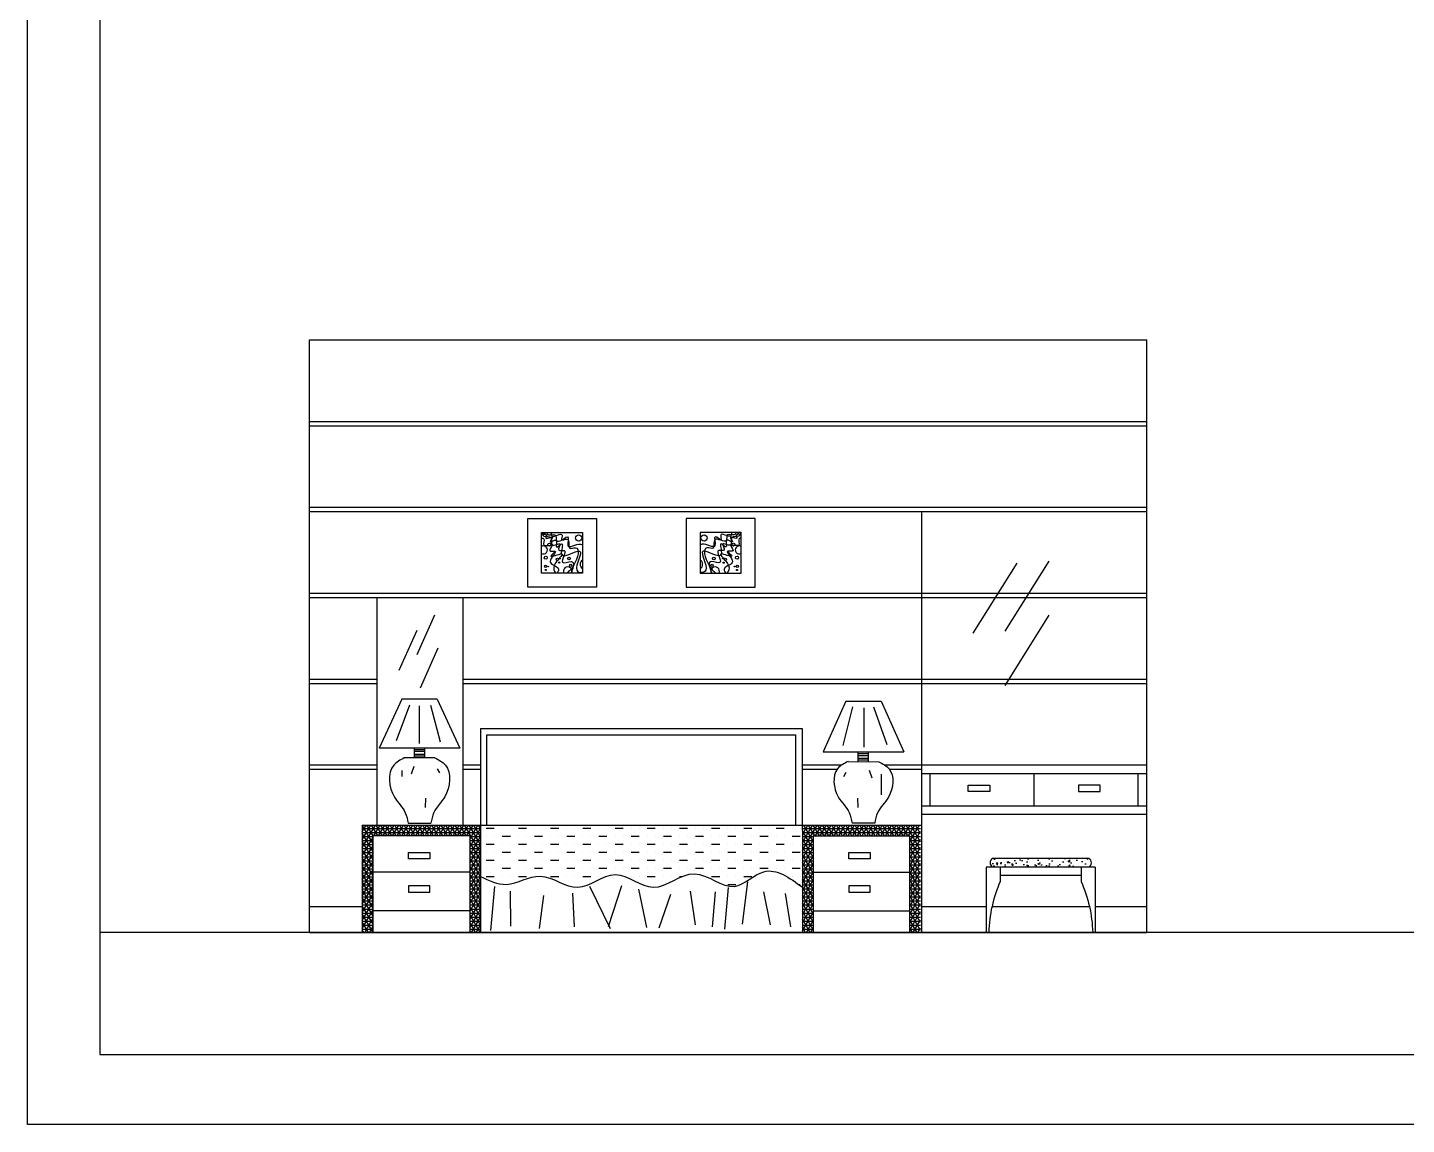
# Model space of a CAD drawing. Header units: inches. Extents: x 8.9 to 51.4, y 11.8 to 36.6.
# Drawn here: x 30.42 to 36.84, y 11.83 to 16.94 of the extents above; entities that cross this region are included whole.
import ezdxf

# ---------------------------------------------------------------- set-up
doc = ezdxf.new("R2010")
doc.units = ezdxf.units.IN
doc.header["$MEASUREMENT"] = 0
for name, color, linetype in [('02', 2, 'Continuous'), ('1', 1, 'Continuous'), ('4', 4, 'Continuous'), ('8', 8, 'Continuous'), ('kadrbm', 4, 'Continuous')]:
    doc.layers.add(name, color=color, linetype=linetype)

# ---------------------------------------------------------------- blocks, each defined once
blk = doc.blocks.new('kadrbm')
at = {"layer": 'kadrbm', "color": 4}
blk.add_lwpolyline([(0, 0), (0, 24.7972), (21, 24.7972), (21, 0), (0, 0)], close=True, dxfattribs=at)
blk.add_lwpolyline([(20.6631, 0.3257), (20.6631, 24.4603), (0.3369, 24.4603), (0.3369, 0.3257), (20.6631, 0.3257)], dxfattribs=at)

msp = doc.modelspace()

# ---------------------------------------------------------------- hatches: boundary and pattern name
at = {"layer": '1'}
h = msp.add_hatch(dxfattribs=at)
h.set_pattern_fill('AR-CONC', color=256, scale=0.01, style=0)
h.set_pattern_definition([(50, (53.90559, 35.65761), (0.07172602, -0.00627521), [0.0075, -0.0825]), (355, (53.90559, 35.65761), (-0.01387513, 0.07521921), [0.006, -0.066]), (100.4514, (53.91157, 35.657086), (0.05785094, 0.06894395), [0.00637402, -0.07011421]), (46.1842, (53.90559, 35.67761), (0.1067241, -0.0165519), [0.01125, -0.12375]), (96.6356, (53.91449, 35.67623), (0.09346627, 0.0974118), [0.00956103, -0.1051713]), (351.1842, (53.90559, 35.67761), (0.0934662, 0.09741186), [0.009, -0.099]), (21, (53.91559, 35.67261), (0.0596907, -0.04026189), [0.0075, -0.0825]), (326, (53.91559, 35.67261), (0.02433153, 0.072515), [0.006, -0.066]), (71.4514, (53.92057, 35.669254), (0.08402226, 0.03225305), [0.00637402, -0.07011421]), (37.5, (53.905592, 35.657609), (0.001215986, 0.033289385), [0, -0.0652, 0, -0.067, 0, -0.06625]), (7.5, (53.905592, 35.65761), (0.026306954, 0.03944117), [0, -0.0382, 0, -0.0637, 0, -0.02525]), (327.5, (53.883292, 35.65761), (0.053382244, -0.002255487), [0, -0.025, 0, -0.078, 0, -0.1035]), (317.5, (53.873292, 35.65761), (0.05831862, 0.0100105), [0, -0.0325, 0, -0.0518, 0, -0.0735])])
h.paths.add_polyline_path([(35.3611, 13.0289, 0.548605), (35.3611, 13.0689), (34.9111, 13.0689, 0.530891), (34.9111, 13.0289)])
at = {"layer": '8'}
h = msp.add_hatch(dxfattribs=at)
h.set_pattern_fill('NET3', color=256, scale=0.15, style=0)
h.set_pattern_definition([(0, (71.877092, -22.472902), (0, 0.01875), []), (60, (71.877092, -22.472902), (-0.016237976, 0.009375), []), (120, (71.877092, -22.472902), (-0.016237976, -0.009375), [])])
h.paths.add_polyline_path([(32.4769, 13.1745), (32.4769, 12.7245), (32.5269, 12.7245), (32.5269, 13.2245), (31.9769, 13.2245), (31.9769, 12.7245), (32.0269, 12.7245), (32.0269, 13.1745)])
h.paths.add_polyline_path([(34.5269, 13.1745), (34.5269, 12.7245), (34.5769, 12.7245), (34.5769, 13.2245), (34.0269, 13.2245), (34.0269, 12.7245), (34.0769, 12.7245), (34.0769, 13.1745)])

# ---------------------------------------------------------------- linework, layer by layer
at = {"layer": '02'}
for p, q in [((31.7306, 15.1045), (35.6306, 15.1045)), ((31.7306, 15.0845), (35.6306, 15.0845)), ((31.7306, 14.7045), (35.6306, 14.7045)), ((31.7306, 14.6845), (35.6306, 14.6845)), ((32.812, 14.3979), (32.812, 14.5874)), ((32.812, 14.5874), (33.002, 14.5874)), ((33.002, 14.5874), (33.002, 14.3979)), ((33.5508, 14.5874), (33.5508, 14.3979)), ((33.7408, 14.5874), (33.5508, 14.5874)), ((33.7408, 14.3979), (33.7408, 14.5874)), ((33.002, 14.3979), (32.812, 14.3979)), ((33.5508, 14.3979), (33.7408, 14.3979)), ((31.7306, 14.3045), (35.6306, 14.3045)), ((31.7306, 13.9045), (32.0459, 13.9045)), ((31.7306, 13.8845), (32.0459, 13.8845)), ((32.4459, 13.9045), (35.6306, 13.9045)), ((32.4459, 13.8845), (35.6306, 13.8845)), ((32.197, 13.7833), (32.1349, 13.6164)), ((32.2412, 13.7791), (32.2412, 13.6049)), ((32.2949, 13.7833), (32.3391, 13.6122)), ((34.259, 13.7746), (34.2148, 13.595)), ((34.3127, 13.7704), (34.3127, 13.5876)), ((34.3569, 13.7746), (34.419, 13.5992)), ((32.2674, 13.5745), (32.2194, 13.5745)), ((32.2674, 13.5665), (32.2194, 13.5665)), ((32.2674, 13.5535), (32.2194, 13.5532)), ((34.2864, 13.5572), (34.3344, 13.5572)), ((34.2864, 13.5492), (34.3344, 13.5492)), ((31.7306, 13.5045), (32.0459, 13.5045)), ((32.217, 13.4976), (32.2043, 13.4618)), ((32.2674, 13.5455), (32.2194, 13.5452)), ((32.3254, 13.4871), (32.3359, 13.4671)), ((32.4459, 13.5045), (32.5269, 13.5045)), ((34.0259, 13.5045), (34.2105, 13.5045)), ((34.2864, 13.5362), (34.3344, 13.5359)), ((34.2864, 13.5282), (34.3344, 13.5279)), ((34.4092, 13.5045), (35.6306, 13.5045)), ((31.7306, 13.4845), (32.0459, 13.4845)), ((32.1612, 13.4787), (32.1612, 13.4513)), ((32.4459, 13.4845), (32.5269, 13.4845)), ((34.0259, 13.4845), (34.1885, 13.4845)), ((34.2285, 13.4698), (34.2179, 13.4498)), ((34.3369, 13.4803), (34.3495, 13.4446)), ((34.3926, 13.4614), (34.3926, 13.3649)), ((34.4318, 13.4845), (34.5806, 13.4845)), ((32.2707, 13.3502), (32.2696, 13.307)), ((34.2832, 13.3502), (34.2842, 13.307)), ((32.4769, 13.1745), (32.0269, 13.1745)), ((32.0269, 12.7245), (32.0269, 13.1745)), ((32.4769, 13.1745), (32.4769, 12.7245)), ((32.5538, 13.2105), (32.5913, 13.2105)), ((32.5538, 13.173), (32.5538, 13.173)), ((32.5913, 13.173), (32.5913, 13.173)), ((32.6288, 13.2105), (32.6288, 13.2105)), ((32.6288, 13.173), (32.6663, 13.173)), ((32.6663, 13.2105), (32.6663, 13.2105)), ((32.7038, 13.2105), (32.7413, 13.2105)), ((32.7038, 13.173), (32.7038, 13.173)), ((32.7413, 13.173), (32.7413, 13.173)), ((32.7788, 13.2105), (32.7788, 13.2105)), ((32.7788, 13.173), (32.8163, 13.173)), ((32.8163, 13.2105), (32.8163, 13.2105)), ((32.8538, 13.2105), (32.8913, 13.2105)), ((32.8538, 13.173), (32.8538, 13.173)), ((32.8913, 13.173), (32.8913, 13.173)), ((32.9288, 13.2105), (32.9288, 13.2105)), ((32.9288, 13.173), (32.9663, 13.173)), ((32.9663, 13.2105), (32.9663, 13.2105)), ((33.0038, 13.2105), (33.0413, 13.2105)), ((33.0038, 13.173), (33.0038, 13.173)), ((33.0413, 13.173), (33.0413, 13.173)), ((33.0788, 13.2105), (33.0788, 13.2105)), ((33.0788, 13.173), (33.1163, 13.173)), ((33.1163, 13.2105), (33.1163, 13.2105)), ((33.1538, 13.2105), (33.1913, 13.2105)), ((33.1538, 13.173), (33.1538, 13.173)), ((33.1913, 13.173), (33.1913, 13.173)), ((33.2288, 13.2105), (33.2288, 13.2105)), ((33.2288, 13.173), (33.2663, 13.173)), ((33.2663, 13.2105), (33.2663, 13.2105)), ((33.3038, 13.2105), (33.3413, 13.2105)), ((33.3038, 13.173), (33.3038, 13.173)), ((33.3413, 13.173), (33.3413, 13.173)), ((33.3788, 13.2105), (33.3788, 13.2105)), ((33.3788, 13.173), (33.4163, 13.173)), ((33.4163, 13.2105), (33.4163, 13.2105)), ((33.4538, 13.2105), (33.4913, 13.2105)), ((33.4538, 13.173), (33.4538, 13.173)), ((33.4913, 13.173), (33.4913, 13.173)), ((33.5288, 13.2105), (33.5288, 13.2105)), ((33.5288, 13.173), (33.5663, 13.173)), ((33.5663, 13.2105), (33.5663, 13.2105)), ((33.6038, 13.2105), (33.6413, 13.2105)), ((33.6038, 13.173), (33.6038, 13.173)), ((33.6413, 13.173), (33.6413, 13.173)), ((33.6788, 13.2105), (33.6788, 13.2105)), ((33.6788, 13.173), (33.7163, 13.173)), ((33.7163, 13.2105), (33.7163, 13.2105)), ((33.7538, 13.2105), (33.7913, 13.2105)), ((33.7538, 13.173), (33.7538, 13.173)), ((33.7913, 13.173), (33.7913, 13.173)), ((33.8288, 13.2105), (33.8288, 13.2105)), ((33.8288, 13.173), (33.8663, 13.173)), ((33.8663, 13.2105), (33.8663, 13.2105)), ((33.9038, 13.2105), (33.9413, 13.2105)), ((33.9038, 13.173), (33.9038, 13.173)), ((33.9413, 13.173), (33.9413, 13.173)), ((33.9788, 13.2105), (33.9788, 13.2105)), ((33.9788, 13.173), (34.0163, 13.173)), ((34.0163, 13.2105), (34.0163, 13.2105)), ((34.0769, 13.1745), (34.0769, 12.7245)), ((34.0769, 13.1745), (34.5269, 13.1745)), ((34.5269, 12.7245), (34.5269, 13.1745)), ((32.5538, 13.1355), (32.5913, 13.1355)), ((32.6288, 13.1355), (32.6288, 13.1355)), ((32.6663, 13.1355), (32.6663, 13.1355)), ((32.7038, 13.1355), (32.7413, 13.1355)), ((32.7788, 13.1355), (32.7788, 13.1355)), ((32.8163, 13.1355), (32.8163, 13.1355)), ((32.8538, 13.1355), (32.8913, 13.1355)), ((32.9288, 13.1355), (32.9288, 13.1355)), ((32.9663, 13.1355), (32.9663, 13.1355)), ((33.0038, 13.1355), (33.0413, 13.1355)), ((33.0788, 13.1355), (33.0788, 13.1355)), ((33.1163, 13.1355), (33.1163, 13.1355)), ((33.1538, 13.1355), (33.1913, 13.1355)), ((33.2288, 13.1355), (33.2288, 13.1355)), ((33.2663, 13.1355), (33.2663, 13.1355)), ((33.3038, 13.1355), (33.3413, 13.1355)), ((33.3788, 13.1355), (33.3788, 13.1355)), ((33.4163, 13.1355), (33.4163, 13.1355)), ((33.4538, 13.1355), (33.4913, 13.1355)), ((33.5288, 13.1355), (33.5288, 13.1355)), ((33.5663, 13.1355), (33.5663, 13.1355)), ((33.6038, 13.1355), (33.6413, 13.1355)), ((33.6788, 13.1355), (33.6788, 13.1355)), ((33.7163, 13.1355), (33.7163, 13.1355)), ((33.7538, 13.1355), (33.7913, 13.1355)), ((33.8288, 13.1355), (33.8288, 13.1355)), ((33.8663, 13.1355), (33.8663, 13.1355)), ((33.9038, 13.1355), (33.9413, 13.1355)), ((33.9788, 13.1355), (33.9788, 13.1355)), ((34.0163, 13.1355), (34.0163, 13.1355)), ((32.5538, 13.098), (32.5538, 13.098)), ((32.5538, 13.0605), (32.5913, 13.0605)), ((32.5913, 13.098), (32.5913, 13.098)), ((32.6288, 13.098), (32.6663, 13.098)), ((32.6288, 13.0605), (32.6288, 13.0605)), ((32.6663, 13.0605), (32.6663, 13.0605)), ((32.7038, 13.098), (32.7038, 13.098)), ((32.7038, 13.0605), (32.7413, 13.0605)), ((32.7413, 13.098), (32.7413, 13.098)), ((32.7788, 13.098), (32.8163, 13.098)), ((32.7788, 13.0605), (32.7788, 13.0605)), ((32.8163, 13.0605), (32.8163, 13.0605)), ((32.8538, 13.098), (32.8538, 13.098)), ((32.8538, 13.0605), (32.8913, 13.0605)), ((32.8913, 13.098), (32.8913, 13.098)), ((32.9288, 13.098), (32.9663, 13.098)), ((32.9288, 13.0605), (32.9288, 13.0605)), ((32.9663, 13.0605), (32.9663, 13.0605)), ((33.0038, 13.098), (33.0038, 13.098)), ((33.0038, 13.0605), (33.0413, 13.0605)), ((33.0413, 13.098), (33.0413, 13.098)), ((33.0788, 13.098), (33.1163, 13.098)), ((33.0788, 13.0605), (33.0788, 13.0605)), ((33.1163, 13.0605), (33.1163, 13.0605)), ((33.1538, 13.098), (33.1538, 13.098)), ((33.1538, 13.0605), (33.1913, 13.0605)), ((33.1913, 13.098), (33.1913, 13.098)), ((33.2288, 13.098), (33.2663, 13.098)), ((33.2288, 13.0605), (33.2288, 13.0605)), ((33.2663, 13.0605), (33.2663, 13.0605)), ((33.3038, 13.098), (33.3038, 13.098)), ((33.3038, 13.0605), (33.3413, 13.0605)), ((33.3413, 13.098), (33.3413, 13.098)), ((33.3788, 13.098), (33.4163, 13.098)), ((33.3788, 13.0605), (33.3788, 13.0605)), ((33.4163, 13.0605), (33.4163, 13.0605)), ((33.4538, 13.098), (33.4538, 13.098)), ((33.4538, 13.0605), (33.4913, 13.0605)), ((33.4913, 13.098), (33.4913, 13.098)), ((33.5288, 13.098), (33.5663, 13.098)), ((33.5288, 13.0605), (33.5288, 13.0605)), ((33.5663, 13.0605), (33.5663, 13.0605)), ((33.6038, 13.098), (33.6038, 13.098)), ((33.6038, 13.0605), (33.6413, 13.0605)), ((33.6413, 13.098), (33.6413, 13.098)), ((33.6788, 13.098), (33.7163, 13.098)), ((33.6788, 13.0605), (33.6788, 13.0605)), ((33.7163, 13.0605), (33.7163, 13.0605)), ((33.7538, 13.098), (33.7538, 13.098)), ((33.7538, 13.0605), (33.7913, 13.0605)), ((33.7913, 13.098), (33.7913, 13.098)), ((33.8288, 13.098), (33.8663, 13.098)), ((33.8288, 13.0605), (33.8288, 13.0605)), ((33.8663, 13.0605), (33.8663, 13.0605)), ((33.9038, 13.098), (33.9038, 13.098)), ((33.9038, 13.0605), (33.9413, 13.0605)), ((33.9413, 13.098), (33.9413, 13.098)), ((33.9788, 13.098), (34.0163, 13.098)), ((33.9788, 13.0605), (33.9788, 13.0605)), ((34.0163, 13.0605), (34.0163, 13.0605)), ((32.4769, 13.0045), (32.0269, 13.0045)), ((32.5538, 13.023), (32.5538, 13.023)), ((32.5538, 12.9855), (32.5913, 12.9855)), ((32.5913, 13.023), (32.5913, 13.023)), ((32.6288, 13.023), (32.6663, 13.023)), ((32.6288, 12.9855), (32.6288, 12.9855)), ((32.6663, 12.9855), (32.6663, 12.9855)), ((32.7038, 13.023), (32.7038, 13.023)), ((32.7038, 12.9855), (32.7413, 12.9855)), ((32.7413, 13.023), (32.7413, 13.023)), ((32.7788, 13.023), (32.8163, 13.023)), ((32.7788, 12.9855), (32.7788, 12.9855)), ((32.8163, 12.9855), (32.8163, 12.9855)), ((32.8538, 13.023), (32.8538, 13.023)), ((32.8538, 12.9855), (32.8913, 12.9855)), ((32.8913, 13.023), (32.8913, 13.023)), ((32.9288, 13.023), (32.9663, 13.023)), ((32.9288, 12.9855), (32.9288, 12.9855)), ((32.9663, 12.9855), (32.9663, 12.9855)), ((33.0038, 13.023), (33.0038, 13.023)), ((33.0038, 12.9855), (33.0413, 12.9855)), ((33.0413, 13.023), (33.0413, 13.023)), ((33.0788, 13.023), (33.1163, 13.023)), ((33.0788, 12.9855), (33.0788, 12.9855)), ((33.1163, 12.9855), (33.1163, 12.9855)), ((33.1538, 13.023), (33.1538, 13.023)), ((33.1913, 13.023), (33.1913, 13.023)), ((33.2288, 13.023), (33.2663, 13.023)), ((33.2288, 12.9855), (33.2288, 12.9855)), ((33.2663, 12.9855), (33.2663, 12.9855)), ((33.3038, 13.023), (33.3038, 13.023)), ((33.3038, 12.9855), (33.3413, 12.9855)), ((33.3413, 13.023), (33.3413, 13.023)), ((33.3788, 13.023), (33.4163, 13.023)), ((33.3788, 12.9855), (33.3788, 12.9855)), ((33.4163, 12.9855), (33.4163, 12.9855)), ((33.4538, 13.023), (33.4538, 13.023)), ((33.4538, 12.9855), (33.4682, 12.9855)), ((33.4913, 13.023), (33.4913, 13.023)), ((33.5288, 13.023), (33.5663, 13.023)), ((33.6038, 13.023), (33.6038, 13.023)), ((33.6038, 12.9855), (33.6413, 12.9855)), ((33.6413, 13.023), (33.6413, 13.023)), ((33.6788, 13.023), (33.7163, 13.023)), ((33.6788, 12.9855), (33.6788, 12.9855)), ((33.7163, 12.9855), (33.7163, 12.9855)), ((33.7538, 13.023), (33.7538, 13.023)), ((33.7538, 12.9855), (33.7913, 12.9855)), ((33.7913, 13.023), (33.7913, 13.023)), ((33.8288, 13.023), (33.8663, 13.023)), ((33.9038, 13.023), (33.9038, 13.023)), ((33.9413, 13.023), (33.9413, 13.023)), ((33.9788, 13.023), (34.0163, 13.023)), ((33.9788, 12.9855), (33.9788, 12.9855)), ((34.0163, 12.9855), (34.0163, 12.9855)), ((34.0769, 13.0045), (34.5269, 13.0045)), ((32.5926, 12.9375), (32.5743, 12.7326)), ((32.6657, 12.9172), (32.6677, 12.7529)), ((32.956, 12.9071), (32.9641, 12.7509)), ((33.0351, 12.9395), (33.1305, 12.7427)), ((33.1833, 12.9415), (33.1224, 12.7509)), ((33.2625, 12.9253), (33.3011, 12.7468)), ((33.5041, 12.9172), (33.5264, 12.759)), ((33.6198, 12.9131), (33.6056, 12.7509)), ((33.6801, 12.9329), (33.6639, 12.7402)), ((33.6788, 12.948), (33.7163, 12.948)), ((33.77, 12.9598), (33.7456, 12.763)), ((33.8451, 12.9131), (33.8756, 12.759)), ((34.0087, 12.948), (34.0163, 12.948)), ((32.82, 12.8969), (32.7997, 12.7427)), ((33.4127, 12.901), (33.3579, 12.7448)), ((33.9466, 12.905), (33.971, 12.7509)), ((31.7306, 12.7245), (35.6306, 12.7245))]:
    msp.add_line(p, q, dxfattribs=at)
for points in [[(34.8989, 13.3806), (34.7989, 13.3806), (34.7989, 13.4106), (34.8989, 13.4106)], [(35.3123, 13.3806), (35.4123, 13.3806), (35.4123, 13.4106), (35.3123, 13.4106)], [(32.292, 13.067), (32.192, 13.067), (32.192, 13.097), (32.292, 13.097)], [(34.342, 13.067), (34.242, 13.067), (34.242, 13.097), (34.342, 13.097)], [(32.292, 12.942), (32.192, 12.942), (32.192, 12.912), (32.292, 12.912)], [(34.342, 12.942), (34.242, 12.942), (34.242, 12.912), (34.342, 12.912)]]:
    msp.add_lwpolyline(points, close=True, dxfattribs=at)
for centre, radius in [((32.8479, 14.5308), 0.00671), ((32.9845, 14.5612), 0.0145), ((33.5683, 14.5612), 0.0145), ((33.7049, 14.5308), 0.00671), ((32.8311, 14.4699), 0.00671), ((32.8855, 14.4624), 0.00526), ((32.8934, 14.4467), 0.00263), ((32.8977, 14.4654), 0.00155), ((32.9392, 14.4658), 0.00589), ((33.6137, 14.4658), 0.00589), ((33.6551, 14.4654), 0.00155), ((33.6595, 14.4467), 0.00263), ((33.6673, 14.4624), 0.00526), ((33.7218, 14.4699), 0.00671), ((32.83, 14.4301), 0.00526), ((32.8311, 14.4126), 0.00263), ((32.8424, 14.4281), 0.00155), ((32.9474, 14.4343), 0.00532), ((33.6054, 14.4343), 0.00532), ((33.7104, 14.4281), 0.00155), ((33.7228, 14.4301), 0.00526), ((33.7218, 14.4126), 0.00263)]:
    msp.add_circle(centre, radius, dxfattribs=at)
for centre, radius, start, end in [((32.8207, 14.506), 0.0186, 242.05431, 117.94569), ((33.7321, 14.506), 0.0186, 62.05431, 297.94569), ((33.015, 14.4389), 0.024, 122.80985, 237.19015), ((33.5378, 14.4389), 0.024, 302.80985, 57.19015), ((32.9334, 14.4069), 0.0202, 333.39164, 206.60836), ((33.6195, 14.4069), 0.0202, 333.39164, 206.60836)]:
    msp.add_arc(centre, radius, start, end, dxfattribs=at)
for points, knots in [([(32.812, 14.5874), (32.8215, 14.5863), (32.8364, 14.5846), (32.8108, 14.577), (32.8417, 14.5818), (32.8191, 14.5463), (32.8798, 14.5809), (32.8376, 14.5292), (32.8935, 14.5698), (32.8688, 14.5003), (32.9234, 14.5583), (32.8747, 14.4353), (33.0406, 14.5537), (32.9528, 14.411), (32.989, 14.4006), (33.002, 14.4003)], [0, 0, 0, 0, 16.280715, 25.684268, 39.189113, 55.433844, 86.229791, 109.286605, 136.176087, 167.785543, 195.619096, 243.324653, 329.511929, 419.228211, 453.740465, 453.740465, 453.740465, 453.740465]), ([(32.8124, 14.5867), (32.8146, 14.5801), (32.8209, 14.5615), (32.8693, 14.5781), (32.8456, 14.5076), (32.9147, 14.553), (32.8771, 14.4937), (32.9436, 14.5178), (32.8816, 14.4274), (32.9725, 14.4681), (32.9611, 14.4276), (32.9488, 14.3979)], [0, 0, 0, 0, 18.819499, 52.903495, 89.763671, 125.722509, 155.844007, 180.691215, 236.543519, 276.832825, 339.461592, 339.461592, 339.461592, 339.461592]), ([(32.8396, 14.5874), (32.8387, 14.5843), (32.8337, 14.5669), (32.8869, 14.5926), (32.8697, 14.5246), (32.9524, 14.5832), (32.9295, 14.5023), (32.9987, 14.5324), (32.9718, 14.4384), (32.9409, 14.4066), (32.9291, 14.3979)], [36.964321, 36.964321, 36.964321, 36.964321, 45.354781, 82.707896, 110.025304, 163.715199, 204.691316, 230.545645, 310.953258, 357.102392, 357.102392, 357.102392, 357.102392]), ([(32.8561, 14.5874), (32.856, 14.5805), (32.8577, 14.5559), (32.9195, 14.5981), (32.8957, 14.5387), (32.9487, 14.5902), (32.9149, 14.4932), (32.9784, 14.5403), (32.9993, 14.5315), (33.002, 14.5296)], [63.32945, 63.32945, 63.32945, 63.32945, 80.431513, 127.379737, 148.452704, 178.341109, 219.404104, 278.986817, 289.09555, 289.09555, 289.09555, 289.09555]), ([(33.7408, 14.5874), (33.7314, 14.5863), (33.7165, 14.5846), (33.742, 14.577), (33.7111, 14.5818), (33.7338, 14.5463), (33.6731, 14.5809), (33.7152, 14.5292), (33.6594, 14.5698), (33.684, 14.5003), (33.6294, 14.5583), (33.6781, 14.4353), (33.5123, 14.5537), (33.6, 14.411), (33.5639, 14.4006), (33.5508, 14.4003)], [0, 0, 0, 0, 16.280715, 25.684268, 39.189113, 55.433844, 86.229791, 109.286605, 136.176087, 167.785543, 195.619096, 243.324653, 329.511929, 419.228211, 453.740465, 453.740465, 453.740465, 453.740465]), ([(33.6967, 14.5874), (33.6968, 14.5805), (33.6952, 14.5559), (33.6333, 14.5981), (33.6571, 14.5387), (33.6042, 14.5902), (33.6379, 14.4932), (33.5744, 14.5403), (33.5535, 14.5315), (33.5508, 14.5296)], [63.32945, 63.32945, 63.32945, 63.32945, 80.431513, 127.379737, 148.452704, 178.341109, 219.404104, 278.986817, 289.09555, 289.09555, 289.09555, 289.09555]), ([(33.7133, 14.5874), (33.7142, 14.5843), (33.7191, 14.5669), (33.6659, 14.5926), (33.6832, 14.5246), (33.6004, 14.5832), (33.6234, 14.5023), (33.5542, 14.5324), (33.581, 14.4384), (33.612, 14.4066), (33.6238, 14.3979)], [36.964321, 36.964321, 36.964321, 36.964321, 45.354781, 82.707896, 110.025304, 163.715199, 204.691316, 230.545645, 310.953258, 357.102392, 357.102392, 357.102392, 357.102392]), ([(33.7405, 14.5867), (33.7382, 14.5801), (33.7319, 14.5615), (33.6836, 14.5781), (33.7073, 14.5076), (33.6382, 14.553), (33.6758, 14.4937), (33.6093, 14.5178), (33.6713, 14.4274), (33.5804, 14.4681), (33.5918, 14.4276), (33.6041, 14.3979)], [0, 0, 0, 0, 18.819499, 52.903495, 89.763671, 125.722509, 155.844007, 180.691215, 236.543519, 276.832825, 339.461592, 339.461592, 339.461592, 339.461592]), ([(32.812, 14.5606), (32.8156, 14.5607), (32.8305, 14.5599), (32.8039, 14.5108), (32.8789, 14.5425), (32.8348, 14.4931), (32.9019, 14.5097), (32.8186, 14.4421), (32.9005, 14.4286), (32.8897, 14.4066), (32.8827, 14.3979)], [39.647024, 39.647024, 39.647024, 39.647024, 48.838279, 79.378652, 116.670814, 143.24767, 167.197718, 219.70796, 269.20604, 297.36347, 297.36347, 297.36347, 297.36347]), ([(33.7408, 14.5606), (33.7373, 14.5607), (33.7223, 14.5599), (33.7489, 14.5108), (33.674, 14.5425), (33.718, 14.4931), (33.6509, 14.5097), (33.7342, 14.4421), (33.6523, 14.4286), (33.6631, 14.4066), (33.6701, 14.3979)], [39.647024, 39.647024, 39.647024, 39.647024, 48.838279, 79.378652, 116.670814, 143.24767, 167.197718, 219.70796, 269.20604, 297.36347, 297.36347, 297.36347, 297.36347]), ([(32.8744, 14.4979), (32.8675, 14.4918), (32.8333, 14.4624), (32.9465, 14.5096), (32.8583, 14.4398), (32.8691, 14.407), (32.8788, 14.3979)], [0, 0, 0, 0, 27.677996, 78.243711, 142.573708, 180.158146, 180.158146, 180.158146, 180.158146]), ([(33.6784, 14.4979), (33.6853, 14.4918), (33.7196, 14.4624), (33.6064, 14.5096), (33.6946, 14.4398), (33.6837, 14.407), (33.6741, 14.3979)], [0, 0, 0, 0, 27.677996, 78.243711, 142.573708, 180.158146, 180.158146, 180.158146, 180.158146])]:
    msp.add_open_spline(points, degree=3, knots=knots, dxfattribs=at)
for points in [[(32.8125, 14.5205), (32.8128, 14.5201), (32.8125, 14.52), (32.812, 14.5202)], [(33.7404, 14.5205), (33.7401, 14.5201), (33.7403, 14.52), (33.7408, 14.5202)], [(32.9939, 14.3979), (32.9967, 14.3997), (32.9994, 14.4016), (33.002, 14.4036)], [(33.5589, 14.3979), (33.5561, 14.3997), (33.5534, 14.4016), (33.5508, 14.4036)]]:
    msp.add_open_spline(points, degree=3, dxfattribs=at)
msp.add_spline([(32.5269, 12.9854), (32.6476, 12.9483), (32.8054, 12.9863), (32.9803, 12.935), (33.1552, 12.9939), (33.332, 12.935), (33.524, 12.9977), (33.7104, 12.9388), (33.8472, 13.0072), (34.0271, 12.9348)], degree=3, dxfattribs=at)
at = {"layer": '1'}
for p, q in [((31.7306, 12.7245), (31.7306, 15.4845)), ((31.7306, 15.4845), (35.6306, 15.4845)), ((35.6306, 12.7245), (35.6306, 15.4845)), ((32.747, 14.3329), (32.747, 14.6529)), ((32.747, 14.6529), (33.067, 14.6529)), ((33.067, 14.6529), (33.067, 14.3329)), ((33.4858, 14.6529), (33.4858, 14.3329)), ((33.8058, 14.6529), (33.4858, 14.6529)), ((33.8058, 14.3329), (33.8058, 14.6529)), ((34.5806, 14.6845), (34.5806, 12.7239)), ((33.067, 14.3329), (32.747, 14.3329)), ((33.4858, 14.3329), (33.8058, 14.3329)), ((31.7306, 14.2845), (35.6306, 14.2845)), ((32.0459, 13.2245), (32.0459, 14.2845)), ((32.4459, 13.2245), (32.4459, 14.2845)), ((32.1609, 13.8106), (32.0555, 13.5825)), ((32.326, 13.8106), (32.1609, 13.8106)), ((32.326, 13.8106), (32.4314, 13.5825)), ((34.2279, 13.802), (34.1224, 13.5652)), ((34.2279, 13.802), (34.3929, 13.802)), ((34.3929, 13.802), (34.4984, 13.5652)), ((32.5269, 13.6745), (32.5269, 12.7245)), ((32.5269, 13.6745), (34.0259, 13.6745)), ((32.5569, 13.6445), (33.9959, 13.6445)), ((32.5569, 13.2245), (32.5569, 13.6445)), ((33.9959, 13.2245), (33.9959, 13.6445)), ((34.0259, 13.6745), (34.0269, 12.7245)), ((32.4314, 13.5825), (32.0555, 13.5825)), ((32.2194, 13.5373), (32.2194, 13.5825)), ((32.2674, 13.5373), (32.2674, 13.5825)), ((34.1224, 13.5652), (34.4984, 13.5652)), ((34.2864, 13.5201), (34.2864, 13.5652)), ((34.3344, 13.5201), (34.3344, 13.5652)), ((32.3148, 13.5377), (32.1721, 13.537)), ((32.3148, 13.5377), (32.3148, 13.5377)), ((34.2391, 13.5204), (34.3817, 13.5197)), ((34.2391, 13.5204), (34.2391, 13.5204)), ((34.5806, 13.4645), (35.6306, 13.4645)), ((34.6206, 13.3145), (34.6206, 13.4645)), ((35.1056, 13.3145), (35.1056, 13.4645)), ((35.5906, 13.3145), (35.5906, 13.4645)), ((34.5806, 13.3145), (35.6306, 13.3145)), ((32.1904, 13.2332), (32.2965, 13.2332)), ((34.3634, 13.2332), (34.2574, 13.2332)), ((34.5806, 13.2745), (35.6306, 13.2745)), ((31.9769, 13.2245), (34.5806, 13.2245)), ((31.9769, 13.2245), (31.9769, 12.7245)), ((35.3611, 13.0689), (34.9111, 13.0689)), ((34.8826, 13.0289), (34.8826, 12.7245)), ((35.3895, 13.0289), (34.8826, 13.0289)), ((35.3245, 12.9889), (34.9477, 12.9889)), ((35.3895, 13.0289), (35.3895, 12.7245)), ((31.7306, 12.8445), (31.9769, 12.8445)), ((34.5806, 12.8445), (34.8826, 12.8445)), ((34.9091, 12.8445), (35.3631, 12.8445)), ((35.3895, 12.8445), (35.6306, 12.8445)), ((32.4769, 12.8245), (32.0269, 12.8245)), ((34.0769, 12.8245), (34.5269, 12.8245))]:
    msp.add_line(p, q, dxfattribs=at)
for points in [[(34.9477, 13.0289), (34.9477, 12.9612, 0.096973), (34.8939, 12.7245)], [(35.3245, 13.0289), (35.3245, 12.9612, -0.096973), (35.3782, 12.7245)]]:
    msp.add_lwpolyline(points, format="xyb", dxfattribs=at)
for centre, radius, start, end in [((34.9246, 13.0489), 0.0241, 124.07318, 235.92682), ((35.3483, 13.0489), 0.0237, 302.50122, 57.49878)]:
    msp.add_arc(centre, radius, start, end, dxfattribs=at)
for points in [[(32.1721, 13.537), (32.1233, 13.5035), (32.1264, 13.3551), (32.1772, 13.282), (32.1904, 13.2332)], [(32.3148, 13.5377), (32.3636, 13.5042), (32.3605, 13.3558), (32.3097, 13.2826), (32.2965, 13.2332)], [(34.2391, 13.5204), (34.1903, 13.4869), (34.1933, 13.3558), (34.2442, 13.2826), (34.2574, 13.2332)], [(34.3817, 13.5197), (34.4305, 13.4862), (34.4275, 13.3551), (34.3766, 13.282), (34.3634, 13.2332)]]:
    msp.add_spline(points, degree=3, dxfattribs=at)
at = {"layer": '4'}
for p, q in [((35.1746, 14.4538), (34.9691, 14.1272)), ((35.0252, 14.4445), (34.8197, 14.1178)), ((32.3131, 14.2028), (32.2303, 14.0166)), ((35.1746, 14.2018), (34.9691, 13.8752)), ((32.2303, 14.1304), (32.1476, 13.9442)), ((32.3286, 14.0477), (32.2459, 13.8615)), ((51.0811, 12.7245), (30.7549, 12.7245))]:
    msp.add_line(p, q, dxfattribs=at)

# ---------------------------------------------------------------- block references
at = {"layer": 'kadrbm'}
msp.add_blockref('kadrbm', (30.418, 11.83), dxfattribs=at)

doc.saveas('drawing.dxf')
